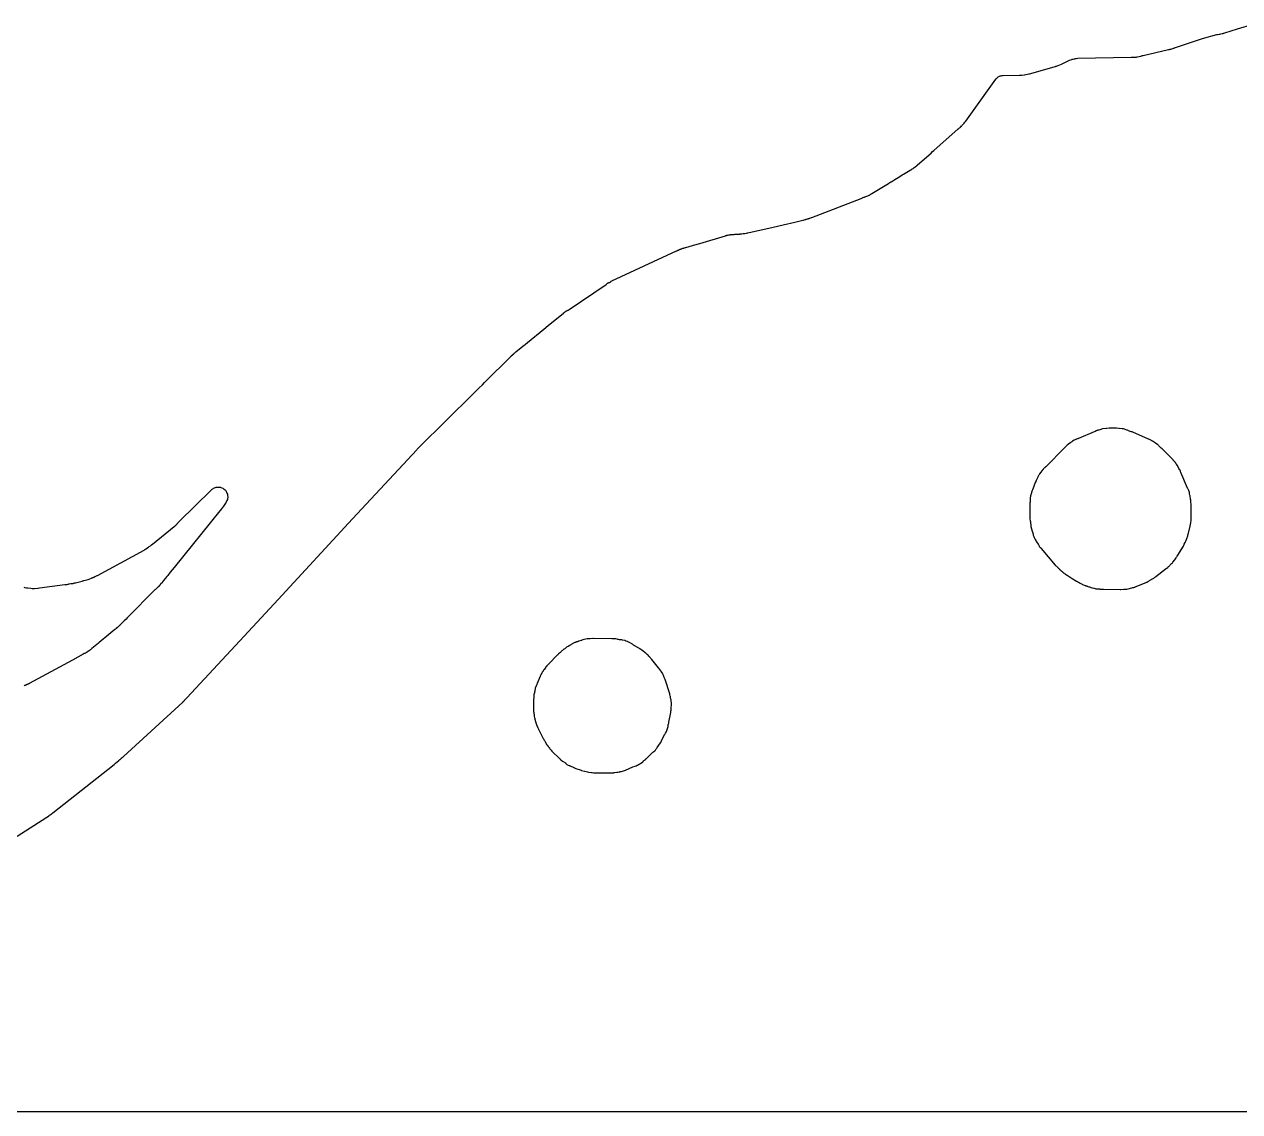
# Model space of a CAD drawing. Header units: millimetres. Extents: x 0 to 300, y 0 to 300.
# Drawn here: x 75.2 to 150.5, y -0.1 to 67.3 of the extents above; entities that cross this region are included whole.
import ezdxf

# ---------------------------------------------------------------- set-up
doc = ezdxf.new("R2010")
doc.units = ezdxf.units.MM
doc.layers.add('CUT', color=7, linetype='CONTINUOUS')

msp = doc.modelspace()

# ---------------------------------------------------------------- linework, layer by layer
at = {"layer": 'CUT'}
for points in [[(74.79, 17.01), (76.63, 18.18), (76.68, 18.22), (76.75, 18.27), (76.77, 18.29), (76.8, 18.31), (76.83, 18.33), (76.84, 18.33), (76.85, 18.34), (76.86, 18.35), (76.87, 18.35), (76.92, 18.38), (76.93, 18.4), (76.94, 18.4), (76.95, 18.41), (76.96, 18.41), (76.98, 18.43), (76.98, 18.44), (76.99, 18.44), (77.01, 18.46), (80.81, 21.46), (80.86, 21.51), (80.87, 21.52), (80.89, 21.54), (80.9, 21.54), (80.91, 21.55), (80.97, 21.59), (80.98, 21.6), (80.98, 21.61), (81.09, 21.7), (81.1, 21.71), (81.11, 21.71), (81.12, 21.72), (81.13, 21.73), (81.13, 21.74), (81.14, 21.75), (81.16, 21.77), (81.17, 21.77), (81.19, 21.79), (81.23, 21.83), (81.25, 21.85), (81.26, 21.86), (81.27, 21.86), (81.28, 21.87), (81.3, 21.88), (81.31, 21.89), (81.35, 21.92), (81.39, 21.95), (85.05, 25.31), (85.06, 25.33), (85.09, 25.36), (85.1, 25.36), (85.11, 25.37), (85.13, 25.39), (85.14, 25.4), (85.15, 25.41), (85.16, 25.43), (85.28, 25.55), (85.29, 25.55), (85.31, 25.57), (88.86, 29.4), (90.96, 31.67), (95.57, 36.66), (99.54, 40.94), (99.57, 40.97), (99.58, 40.98), (99.59, 40.99), (99.59, 41), (99.6, 41), (99.62, 41.02), (99.63, 41.04), (99.7, 41.11), (103.03, 44.4), (103.39, 44.75), (103.61, 44.97), (103.74, 45.1), (105.39, 46.73), (105.39, 46.74), (105.41, 46.76), (105.42, 46.77), (105.45, 46.8), (105.46, 46.8), (105.47, 46.81), (105.48, 46.82), (105.49, 46.83), (105.49, 46.84), (105.5, 46.84), (105.5, 46.85), (105.51, 46.85), (105.52, 46.86), (105.53, 46.87), (105.54, 46.87), (105.54, 46.88), (105.55, 46.89), (105.56, 46.89), (105.56, 46.9), (105.57, 46.91), (105.58, 46.91), (105.59, 46.92), (105.6, 46.93), (105.61, 46.94), (105.62, 46.95), (105.63, 46.95), (105.64, 46.96), (105.69, 47), (106.12, 47.35), (106.19, 47.41), (106.2, 47.42), (106.26, 47.47), (106.27, 47.47), (106.29, 47.49), (106.4, 47.58), (107.42, 48.42), (107.69, 48.64), (108.64, 49.41), (108.64, 49.42), (108.65, 49.43), (108.66, 49.43), (108.67, 49.44), (108.68, 49.45), (108.69, 49.45), (108.7, 49.46), (108.7, 49.47), (108.71, 49.47), (108.72, 49.47), (108.72, 49.48), (108.73, 49.48), (108.73, 49.49), (108.75, 49.5), (108.76, 49.5), (108.76, 49.51), (108.77, 49.52), (108.79, 49.53), (108.8, 49.53), (108.8, 49.54), (108.81, 49.54), (108.82, 49.54), (108.86, 49.56), (108.88, 49.57), (108.91, 49.59), (108.92, 49.59), (108.99, 49.63), (111.27, 51.18), (111.3, 51.2), (111.35, 51.24), (111.36, 51.25), (111.37, 51.25), (111.38, 51.26), (111.39, 51.26), (111.39, 51.27), (111.4, 51.27), (111.41, 51.28), (111.42, 51.29), (111.43, 51.29), (111.44, 51.3), (111.45, 51.3), (111.46, 51.31), (111.47, 51.31), (111.48, 51.31), (111.54, 51.34), (111.55, 51.35), (111.58, 51.37), (111.59, 51.38), (111.63, 51.4), (115.63, 53.26), (115.64, 53.26), (115.65, 53.26), (115.67, 53.27), (115.68, 53.28), (115.69, 53.29), (115.72, 53.3), (115.73, 53.3), (115.74, 53.31), (115.75, 53.31), (115.76, 53.32), (115.77, 53.32), (115.78, 53.32), (115.79, 53.33), (115.8, 53.33), (115.81, 53.34), (115.82, 53.34), (115.83, 53.35), (115.86, 53.36), (115.87, 53.36), (115.88, 53.37), (115.89, 53.37), (115.9, 53.37), (115.91, 53.38), (115.93, 53.39), (115.94, 53.39), (115.96, 53.39), (115.97, 53.4), (115.99, 53.41), (116.02, 53.42), (116.03, 53.42), (116.04, 53.42), (116.06, 53.43), (116.07, 53.43), (116.09, 53.43), (116.11, 53.44), (116.12, 53.44), (116.13, 53.44), (116.19, 53.46), (116.21, 53.47), (116.62, 53.59), (116.68, 53.61), (116.69, 53.61), (117.07, 53.72), (118.68, 54.2), (118.7, 54.21), (118.71, 54.22), (118.72, 54.22), (118.73, 54.22), (118.74, 54.22), (118.75, 54.23), (118.76, 54.23), (118.77, 54.23), (118.8, 54.23), (118.82, 54.24), (118.87, 54.25), (118.89, 54.26), (118.9, 54.26), (118.92, 54.26), (118.95, 54.26), (118.96, 54.26), (118.97, 54.27), (119, 54.27), (119.01, 54.27), (119.03, 54.27), (119.05, 54.27), (119.08, 54.27), (119.1, 54.28), (119.12, 54.28), (119.15, 54.28), (119.16, 54.28), (119.19, 54.28), (119.21, 54.28), (119.24, 54.29), (119.27, 54.29), (119.38, 54.3), (119.44, 54.3), (119.48, 54.3), (119.5, 54.3), (119.53, 54.3), (119.55, 54.3), (119.58, 54.31), (119.61, 54.31), (119.63, 54.31), (119.64, 54.31), (119.65, 54.31), (119.66, 54.31), (119.67, 54.31), (119.68, 54.31), (119.69, 54.32), (119.77, 54.33), (119.82, 54.33), (119.87, 54.34), (119.98, 54.36), (120.03, 54.37), (120.04, 54.37), (120.05, 54.37), (120.06, 54.37), (121.62, 54.73), (122.24, 54.87), (122.97, 55.04), (123.47, 55.16), (123.51, 55.17), (123.61, 55.21), (123.62, 55.21), (123.64, 55.21), (123.65, 55.21), (123.66, 55.22), (123.67, 55.22), (123.68, 55.22), (123.69, 55.22), (123.75, 55.24), (123.78, 55.25), (123.79, 55.25), (123.81, 55.26), (123.83, 55.27), (123.84, 55.27), (123.85, 55.27), (123.86, 55.28), (123.89, 55.29), (123.9, 55.29), (123.99, 55.32), (124.02, 55.33), (127.08, 56.51), (127.11, 56.52), (127.15, 56.54), (127.16, 56.55), (127.18, 56.56), (127.2, 56.57), (127.23, 56.58), (127.24, 56.58), (127.25, 56.58), (127.29, 56.59), (127.3, 56.6), (127.31, 56.6), (127.32, 56.61), (127.33, 56.61), (127.34, 56.61), (127.35, 56.62), (127.42, 56.64), (127.48, 56.66), (127.52, 56.68), (127.56, 56.7), (127.57, 56.71), (127.58, 56.71), (127.61, 56.73), (127.66, 56.76), (127.67, 56.77), (127.69, 56.79), (127.7, 56.8), (127.71, 56.8), (127.72, 56.8), (127.74, 56.81), (128.67, 57.38), (128.76, 57.44), (128.78, 57.46), (128.79, 57.46), (128.92, 57.54), (128.93, 57.54), (129.03, 57.6), (129.15, 57.68), (129.46, 57.87), (129.61, 57.96), (129.7, 58.01), (130.1, 58.25), (130.16, 58.28), (130.21, 58.31), (130.24, 58.33), (130.3, 58.37), (130.36, 58.42), (130.37, 58.43), (130.37, 58.44), (130.38, 58.44), (130.39, 58.45), (130.4, 58.45), (130.54, 58.56), (130.56, 58.58), (131.4, 59.32), (131.5, 59.41), (131.58, 59.48), (133.09, 60.81), (133.1, 60.82), (133.11, 60.82), (133.12, 60.83), (133.14, 60.85), (133.14, 60.86), (133.15, 60.86), (133.16, 60.87), (133.17, 60.87), (133.2, 60.9), (133.22, 60.92), (133.22, 60.93), (133.23, 60.94), (133.24, 60.95), (133.29, 61), (133.3, 61), (133.31, 61.01), (133.34, 61.04), (133.38, 61.08), (133.42, 61.13), (133.43, 61.14), (133.45, 61.17), (133.5, 61.24), (133.52, 61.26), (133.53, 61.27), (133.55, 61.3), (135.41, 63.9), (135.42, 63.91), (135.47, 63.96), (135.51, 64), (135.57, 64.03), (135.64, 64.07), (135.68, 64.09), (135.72, 64.1), (135.79, 64.11), (135.88, 64.12), (136.89, 64.14), (136.95, 64.14), (137.03, 64.15), (137.17, 64.17), (137.2, 64.17), (137.46, 64.22), (137.51, 64.23), (139.03, 64.65), (139.09, 64.67), (139.11, 64.68), (139.12, 64.68), (139.14, 64.69), (139.16, 64.69), (139.18, 64.7), (139.22, 64.71), (139.27, 64.73), (139.49, 64.83), (139.53, 64.84), (139.57, 64.86), (139.9, 65.03), (139.93, 65.04), (139.97, 65.06), (139.98, 65.06), (140.12, 65.12), (140.15, 65.13), (140.21, 65.14), (140.3, 65.16), (140.32, 65.17), (140.34, 65.17), (140.36, 65.18), (140.4, 65.18), (140.49, 65.19), (143.8, 65.25), (143.84, 65.25), (143.87, 65.25), (143.92, 65.25), (143.94, 65.25), (143.96, 65.25), (144.06, 65.26), (144.07, 65.26), (144.1, 65.26), (144.12, 65.26), (144.18, 65.27), (144.29, 65.29), (144.37, 65.31), (144.39, 65.32), (144.43, 65.33), (144.46, 65.34), (144.51, 65.35), (144.55, 65.36), (146.12, 65.73), (146.17, 65.74), (146.18, 65.74), (146.2, 65.75), (146.24, 65.76), (146.25, 65.76), (146.38, 65.8), (146.44, 65.82), (146.46, 65.83), (146.47, 65.83), (146.48, 65.83), (146.5, 65.84), (146.55, 65.85), (147.96, 66.33), (147.97, 66.33), (148.03, 66.35), (148.1, 66.37), (148.16, 66.39), (148.22, 66.41), (149.1, 66.65), (149.11, 66.65), (149.14, 66.66), (149.25, 66.68), (149.28, 66.68), (149.3, 66.69), (149.36, 66.7), (149.43, 66.72), (149.46, 66.73), (149.48, 66.73), (149.49, 66.73), (149.52, 66.74), (149.54, 66.74), (149.61, 66.76), (150.38, 67.01), (151.36, 67.29)], [(75.21, 32.43), (75.25, 32.42), (75.29, 32.41), (75.37, 32.39), (75.44, 32.39), (75.46, 32.39), (75.64, 32.37), (75.72, 32.36), (75.82, 32.36), (75.87, 32.36), (76.08, 32.38), (76.1, 32.38), (76.18, 32.39), (77.74, 32.59), (77.82, 32.6), (77.84, 32.6), (77.86, 32.6), (77.9, 32.6), (77.96, 32.61), (77.97, 32.62), (78, 32.63), (78.01, 32.63), (78.12, 32.65), (78.15, 32.65), (78.2, 32.66), (78.26, 32.67), (78.27, 32.68), (78.3, 32.69), (78.31, 32.69), (78.32, 32.69), (78.33, 32.69), (78.37, 32.7), (78.41, 32.71), (78.81, 32.81), (78.87, 32.82), (78.89, 32.83), (78.92, 32.84), (79.02, 32.86), (79.19, 32.91), (79.25, 32.93), (79.3, 32.95), (79.4, 33), (79.42, 33.01), (79.45, 33.02), (79.48, 33.03), (79.51, 33.04), (79.53, 33.05), (79.55, 33.06), (79.56, 33.06), (79.57, 33.07), (79.61, 33.08), (79.62, 33.09), (79.63, 33.09), (79.67, 33.11), (79.75, 33.15), (79.77, 33.16), (82.65, 34.73), (82.71, 34.77), (82.76, 34.81), (82.93, 34.92), (82.98, 34.95), (83.02, 34.97), (83.06, 35), (83.12, 35.06), (83.13, 35.06), (83.15, 35.08), (83.16, 35.1), (83.17, 35.1), (84.51, 36.2), (84.62, 36.28), (84.68, 36.34), (84.7, 36.36), (84.71, 36.37), (84.73, 36.38), (84.75, 36.41), (84.77, 36.43), (84.78, 36.44), (84.79, 36.46), (84.81, 36.48), (84.83, 36.49), (86.81, 38.44), (86.87, 38.5), (86.92, 38.53), (86.96, 38.56), (87.02, 38.58), (87.08, 38.61), (87.11, 38.62), (87.18, 38.62), (87.24, 38.63), (87.38, 38.62), (87.41, 38.61), (87.47, 38.58), (87.53, 38.56), (87.57, 38.53), (87.62, 38.5), (87.67, 38.46), (87.71, 38.41), (87.74, 38.36), (87.77, 38.32), (87.79, 38.26), (87.82, 38.2), (87.83, 38.17), (87.83, 38.1), (87.84, 38.01), (87.84, 37.97), (87.83, 37.93), (87.82, 37.87), (87.79, 37.81), (87.77, 37.76), (87.77, 37.75), (87.73, 37.69), (87.57, 37.44), (87.54, 37.39), (87.53, 37.38), (87.52, 37.37), (87.51, 37.36), (87.5, 37.34), (87.49, 37.33), (87.48, 37.32), (87.48, 37.31), (87.47, 37.3), (87.47, 37.29), (87.46, 37.29), (87.45, 37.28), (87.45, 37.27), (87.44, 37.26), (87.43, 37.26), (87.39, 37.21), (87.39, 37.2), (87.38, 37.19), (87.34, 37.16), (84.51, 33.65), (84.28, 33.37), (84.12, 33.16), (84.06, 33.09), (83.86, 32.84), (83.8, 32.76), (83.77, 32.72), (83.77, 32.71), (83.7, 32.64), (83.66, 32.6), (83.65, 32.59), (83.65, 32.58), (83.64, 32.57), (83.63, 32.55), (83.61, 32.53), (83.6, 32.52), (83.59, 32.52), (83.58, 32.5), (83.57, 32.49), (83.57, 32.48), (83.56, 32.48), (83.56, 32.47), (83.55, 32.47), (83.54, 32.46), (83.53, 32.45), (83.52, 32.44), (83.51, 32.44), (83.49, 32.42), (83.43, 32.36), (83.4, 32.33), (83.36, 32.29), (83.33, 32.26), (81.65, 30.57), (81.61, 30.53), (81.54, 30.46), (81.42, 30.34), (81.18, 30.1), (81.17, 30.09), (81.15, 30.07), (81.11, 30.03), (81.1, 30.02), (81.09, 30.01), (81.08, 30), (81.07, 30), (81.06, 29.99), (81.05, 29.98), (81.05, 29.97), (81.04, 29.97), (81.03, 29.96), (81.02, 29.95), (81, 29.94), (81, 29.93), (80.93, 29.87), (80.92, 29.86), (80.9, 29.85), (80.88, 29.84), (80.85, 29.81), (80.48, 29.51), (79.87, 29.01), (79.83, 28.97), (79.42, 28.63), (79.38, 28.59), (79.37, 28.59), (79.35, 28.57), (79.32, 28.55), (79.3, 28.54), (79.3, 28.53), (79.29, 28.52), (79.27, 28.51), (79.26, 28.5), (79.24, 28.49), (79.22, 28.47), (79.21, 28.47), (79.2, 28.46), (79.19, 28.45), (79.17, 28.44), (79.16, 28.44), (79.16, 28.43), (79.15, 28.43), (79.14, 28.42), (79.12, 28.4), (79.11, 28.4), (79.1, 28.39), (79.09, 28.39), (79.07, 28.38), (79.06, 28.37), (79.05, 28.36), (79.04, 28.36), (79.03, 28.35), (78.99, 28.33), (78.96, 28.32), (78.95, 28.32), (78.88, 28.28), (78.22, 27.92), (75.54, 26.46), (75.53, 26.45), (75.52, 26.45), (75.51, 26.44), (75.5, 26.44), (75.49, 26.44), (75.48, 26.43), (75.47, 26.43), (75.46, 26.42), (75.45, 26.42), (75.44, 26.41), (75.4, 26.4), (75.39, 26.39), (75.35, 26.38), (75.34, 26.37), (75.33, 26.37), (75.31, 26.36), (75.29, 26.35), (75.28, 26.35), (75.27, 26.35), (75.26, 26.34), (75.25, 26.34), (75.24, 26.34), (75.22, 26.33)], [(299.43, -0.05), (0.57, -0.05)]]:
    msp.add_lwpolyline(points, dxfattribs=at)
for points in [[(137.56, 36.49), (137.56, 36.48), (137.56, 36.47), (137.56, 36.44), (137.56, 36.43), (137.57, 36.37), (137.58, 36.34), (137.58, 36.33), (137.58, 36.32), (137.58, 36.31), (137.58, 36.3), (137.58, 36.26), (137.59, 36.19), (137.62, 36.05), (137.63, 36.04), (137.63, 36.02), (137.64, 36.01), (137.64, 36), (137.64, 35.99), (137.64, 35.98), (137.65, 35.96), (137.65, 35.94), (137.66, 35.92), (137.67, 35.89), (137.68, 35.87), (137.69, 35.83), (137.7, 35.81), (137.7, 35.8), (137.71, 35.79), (137.71, 35.78), (137.71, 35.77), (137.71, 35.76), (137.71, 35.75), (137.72, 35.74), (137.72, 35.72), (137.72, 35.71), (137.73, 35.66), (137.75, 35.61), (137.77, 35.57), (137.77, 35.56), (137.79, 35.52), (137.8, 35.5), (137.81, 35.47), (137.83, 35.42), (137.85, 35.38), (137.89, 35.33), (137.89, 35.32), (137.9, 35.31), (137.9, 35.3), (137.91, 35.29), (137.93, 35.27), (137.93, 35.26), (137.93, 35.25), (138.03, 35.1), (138.03, 35.09), (138.04, 35.09), (138.04, 35.08), (138.05, 35.07), (138.05, 35.06), (138.06, 35.06), (138.06, 35.05), (138.07, 35.04), (138.07, 35.03), (138.1, 34.99), (138.1, 34.98), (138.13, 34.93), (138.14, 34.92), (138.17, 34.89), (138.19, 34.88), (138.2, 34.87), (138.21, 34.86), (138.22, 34.85), (138.22, 34.83), (139.1, 33.79), (139.14, 33.76), (139.17, 33.73), (139.19, 33.71), (139.23, 33.68), (139.26, 33.65), (139.27, 33.63), (139.28, 33.61), (139.3, 33.6), (139.31, 33.59), (139.32, 33.58), (139.33, 33.57), (139.34, 33.55), (139.38, 33.52), (139.39, 33.51), (139.4, 33.5), (139.44, 33.46), (139.48, 33.43), (139.5, 33.42), (139.52, 33.4), (139.53, 33.39), (139.54, 33.39), (139.55, 33.38), (139.57, 33.36), (139.58, 33.35), (139.59, 33.34), (139.63, 33.3), (139.64, 33.3), (139.66, 33.29), (139.69, 33.26), (139.72, 33.24), (139.73, 33.24), (139.74, 33.23), (139.76, 33.21), (139.77, 33.21), (139.78, 33.21), (139.78, 33.2), (139.79, 33.2), (139.8, 33.19), (139.81, 33.18), (139.82, 33.18), (139.83, 33.17), (139.85, 33.15), (139.86, 33.15), (139.88, 33.14), (139.9, 33.13), (140.15, 32.97), (140.42, 32.81), (140.46, 32.78), (140.47, 32.78), (140.49, 32.77), (140.51, 32.75), (140.52, 32.75), (140.56, 32.73), (140.57, 32.72), (140.63, 32.68), (140.68, 32.66), (140.69, 32.66), (140.73, 32.63), (140.77, 32.61), (140.79, 32.6), (140.94, 32.54), (140.95, 32.54), (140.97, 32.53), (140.99, 32.52), (141.03, 32.51), (141.04, 32.51), (141.06, 32.5), (141.07, 32.5), (141.09, 32.49), (141.1, 32.49), (141.12, 32.48), (141.18, 32.46), (141.21, 32.45), (141.27, 32.43), (141.31, 32.42), (141.32, 32.42), (141.38, 32.4), (141.39, 32.4), (141.48, 32.38), (141.49, 32.38), (141.5, 32.37), (141.56, 32.35), (141.62, 32.34), (141.68, 32.34), (141.69, 32.34), (141.7, 32.34), (141.81, 32.32), (141.82, 32.32), (141.83, 32.32), (141.86, 32.31), (141.87, 32.31), (141.88, 32.31), (141.89, 32.31), (141.9, 32.31), (141.91, 32.31), (141.93, 32.3), (141.99, 32.3), (142, 32.3), (142.04, 32.3), (142.08, 32.3), (142.09, 32.3), (143.11, 32.29), (143.15, 32.29), (143.34, 32.3), (143.38, 32.3), (143.45, 32.31), (143.46, 32.31), (143.53, 32.31), (143.61, 32.33), (143.85, 32.39), (143.91, 32.41), (143.92, 32.41), (143.93, 32.41), (143.94, 32.42), (143.96, 32.42), (144.02, 32.44), (144.03, 32.45), (144.07, 32.46), (144.11, 32.47), (144.67, 32.7), (144.71, 32.72), (144.72, 32.73), (144.75, 32.74), (144.77, 32.75), (144.78, 32.75), (144.82, 32.77), (144.83, 32.77), (144.87, 32.8), (144.92, 32.83), (144.94, 32.84), (145.07, 32.93), (145.09, 32.94), (145.11, 32.95), (145.12, 32.95), (145.17, 32.97), (145.21, 33), (145.25, 33.03), (145.28, 33.06), (145.29, 33.06), (145.33, 33.09), (145.99, 33.61), (146, 33.62), (146.06, 33.66), (146.1, 33.7), (146.13, 33.72), (146.13, 33.73), (146.15, 33.74), (146.19, 33.78), (146.22, 33.81), (146.26, 33.85), (146.3, 33.9), (146.35, 33.95), (146.38, 33.98), (146.51, 34.13), (146.55, 34.18), (146.58, 34.24), (146.61, 34.29), (146.62, 34.31), (146.65, 34.36), (146.69, 34.41), (147.03, 34.98), (147.06, 35.04), (147.08, 35.1), (147.14, 35.2), (147.16, 35.24), (147.19, 35.29), (147.21, 35.34), (147.21, 35.35), (147.23, 35.39), (147.23, 35.4), (147.24, 35.42), (147.24, 35.43), (147.24, 35.44), (147.3, 35.61), (147.31, 35.65), (147.31, 35.67), (147.32, 35.69), (147.32, 35.7), (147.33, 35.74), (147.34, 35.77), (147.34, 35.78), (147.45, 36.21), (147.46, 36.26), (147.47, 36.31), (147.49, 36.42), (147.5, 36.46), (147.51, 36.55), (147.51, 36.62), (147.51, 36.69), (147.52, 36.82), (147.52, 36.87), (147.51, 37.54), (147.51, 37.6), (147.5, 37.68), (147.49, 37.74), (147.49, 37.75), (147.49, 37.79), (147.49, 37.83), (147.48, 37.88), (147.45, 38.08), (147.44, 38.13), (147.42, 38.22), (147.42, 38.24), (147.41, 38.3), (147.39, 38.35), (147.37, 38.41), (147.35, 38.46), (147.32, 38.5), (147.32, 38.51), (147.31, 38.53), (147.29, 38.56), (146.87, 39.54), (146.86, 39.58), (146.85, 39.61), (146.83, 39.67), (146.79, 39.73), (146.76, 39.78), (146.66, 39.96), (146.65, 39.98), (146.6, 40.05), (146.58, 40.08), (146.57, 40.1), (146.54, 40.15), (146.5, 40.2), (146.46, 40.24), (146.45, 40.25), (146.43, 40.28), (146.4, 40.3), (146.4, 40.31), (146.36, 40.35), (145.77, 40.95), (145.76, 40.95), (145.74, 40.97), (145.71, 41.01), (145.66, 41.05), (145.5, 41.2), (145.47, 41.24), (145.43, 41.27), (145.33, 41.34), (145.32, 41.35), (145.28, 41.38), (145.25, 41.4), (145.22, 41.42), (145.16, 41.46), (145.13, 41.47), (145.12, 41.48), (145.09, 41.49), (145.08, 41.5), (145.07, 41.5), (145.06, 41.51), (144.89, 41.59), (144.87, 41.6), (143.9, 42.03), (143.86, 42.05), (143.81, 42.06), (143.79, 42.06), (143.64, 42.11), (143.64, 42.12), (143.62, 42.13), (143.57, 42.15), (143.52, 42.16), (143.43, 42.19), (143.38, 42.21), (143.32, 42.23), (143.25, 42.24), (143.24, 42.24), (143.06, 42.26), (143.03, 42.26), (142.88, 42.27), (142.84, 42.27), (142.48, 42.27), (142.44, 42.27), (142.3, 42.26), (142.27, 42.26), (142.03, 42.23), (141.97, 42.22), (141.92, 42.2), (141.86, 42.18), (141.85, 42.18), (141.8, 42.16), (141.78, 42.16), (141.74, 42.15), (141.7, 42.14), (141.68, 42.13), (141.65, 42.12), (141.62, 42.11), (141.57, 42.08), (141.51, 42.05), (140.53, 41.64), (140.52, 41.63), (140.49, 41.62), (140.47, 41.62), (140.42, 41.6), (140.41, 41.6), (140.37, 41.58), (140.36, 41.58), (140.32, 41.56), (140.27, 41.53), (140.17, 41.47), (140.15, 41.46), (140.12, 41.44), (140.08, 41.41), (140.07, 41.4), (139.91, 41.28), (139.89, 41.27), (139.84, 41.23), (139.8, 41.19), (139.76, 41.15), (139.71, 41.1), (139.69, 41.08), (138.51, 39.89), (138.5, 39.88), (138.47, 39.85), (138.46, 39.85), (138.45, 39.84), (138.42, 39.81), (138.4, 39.8), (138.36, 39.76), (138.34, 39.72), (138.33, 39.71), (138.33, 39.7), (138.32, 39.7), (138.31, 39.69), (138.31, 39.68), (138.29, 39.66), (138.28, 39.66), (138.18, 39.53), (138.15, 39.47), (138.13, 39.45), (138.12, 39.43), (138.09, 39.39), (138.06, 39.34), (138.02, 39.26), (138.01, 39.24), (137.92, 39.04), (137.92, 39.03), (137.92, 39.02), (137.9, 38.99), (137.89, 38.98), (137.89, 38.97), (137.86, 38.92), (137.77, 38.68), (137.76, 38.66), (137.76, 38.65), (137.75, 38.63), (137.74, 38.62), (137.74, 38.6), (137.73, 38.58), (137.72, 38.57), (137.72, 38.56), (137.72, 38.55), (137.7, 38.53), (137.68, 38.47), (137.66, 38.41), (137.65, 38.38), (137.65, 38.37), (137.65, 38.36), (137.64, 38.34), (137.64, 38.33), (137.63, 38.32), (137.63, 38.31), (137.62, 38.27), (137.62, 38.26), (137.61, 38.26), (137.6, 38.21), (137.6, 38.2), (137.59, 38.16), (137.59, 38.15), (137.57, 38.09), (137.56, 38.04), (137.56, 38.02), (137.55, 37.99), (137.55, 37.98), (137.55, 37.97), (137.55, 37.95), (137.54, 37.94), (137.54, 37.93), (137.54, 37.92), (137.54, 37.91), (137.54, 37.86), (137.54, 37.84), (137.54, 37.8), (137.54, 37.78), (137.54, 37.77), (137.54, 37.76), (137.54, 37.73), (137.54, 37.7), (137.54, 37.69), (137.53, 37.68), (137.53, 37.66), (137.53, 37.62), (137.53, 37.6), (137.53, 37.57), (137.53, 37.56), (137.53, 37.53), (137.53, 37.5), (137.53, 36.71), (137.53, 36.64), (137.55, 36.57), (137.55, 36.56), (137.55, 36.55), (137.55, 36.51), (137.56, 36.51)], [(106.82, 24.5), (106.82, 24.49), (106.82, 24.42), (106.84, 24.34), (106.85, 24.33), (106.85, 24.31), (106.85, 24.3), (106.85, 24.29), (106.86, 24.28), (106.86, 24.27), (106.86, 24.26), (106.86, 24.24), (106.86, 24.23), (106.87, 24.22), (106.88, 24.19), (106.88, 24.18), (106.88, 24.17), (106.89, 24.14), (106.9, 24.13), (106.9, 24.12), (106.91, 24.11), (106.91, 24.1), (106.92, 24.08), (106.92, 24.07), (106.92, 24.06), (106.93, 24.04), (106.95, 23.97), (106.95, 23.96), (106.96, 23.95), (106.96, 23.93), (106.99, 23.87), (107.01, 23.8), (107.02, 23.79), (107.03, 23.75), (107.04, 23.74), (107.04, 23.73), (107.05, 23.72), (107.06, 23.71), (107.06, 23.7), (107.08, 23.65), (107.09, 23.63), (107.09, 23.62), (107.1, 23.6), (107.37, 23.06), (107.41, 23.01), (107.41, 23), (107.42, 22.98), (107.43, 22.95), (107.45, 22.93), (107.47, 22.89), (107.49, 22.87), (107.59, 22.69), (107.61, 22.67), (107.62, 22.64), (107.68, 22.56), (107.72, 22.52), (107.72, 22.51), (107.73, 22.5), (107.74, 22.5), (107.74, 22.49), (107.75, 22.48), (107.76, 22.48), (107.76, 22.47), (107.78, 22.43), (107.82, 22.39), (107.84, 22.38), (107.86, 22.36), (107.86, 22.35), (107.87, 22.33), (107.91, 22.28), (107.95, 22.24), (108.36, 21.84), (108.4, 21.81), (108.4, 21.8), (108.42, 21.8), (108.43, 21.79), (108.45, 21.77), (108.48, 21.75), (108.48, 21.74), (108.58, 21.66), (108.61, 21.64), (108.75, 21.55), (108.76, 21.54), (108.78, 21.52), (108.8, 21.5), (108.81, 21.5), (108.85, 21.46), (108.88, 21.44), (108.93, 21.41), (108.98, 21.39), (109.03, 21.38), (109.03, 21.37), (109.04, 21.37), (109.09, 21.35), (109.24, 21.28), (109.28, 21.26), (109.3, 21.25), (109.32, 21.24), (109.39, 21.21), (109.73, 21.09), (109.76, 21.08), (109.93, 21.03), (109.96, 21.03), (110.13, 20.99), (110.19, 20.98), (110.37, 20.96), (110.4, 20.95), (110.41, 20.95), (110.42, 20.95), (110.49, 20.93), (110.56, 20.93), (111.57, 20.93), (111.62, 20.93), (111.7, 20.94), (111.71, 20.94), (111.75, 20.94), (111.75, 20.95), (111.79, 20.95), (111.93, 20.97), (111.94, 20.97), (112.01, 20.97), (112.09, 20.99), (112.12, 21), (112.15, 21.01), (112.18, 21.01), (112.21, 21.02), (112.23, 21.02), (112.28, 21.04), (112.47, 21.11), (112.48, 21.11), (112.94, 21.3), (113.07, 21.34), (113.14, 21.37), (113.2, 21.41), (113.21, 21.41), (113.33, 21.48), (113.4, 21.52), (113.54, 21.62), (113.58, 21.65), (113.58, 21.66), (113.59, 21.66), (113.6, 21.67), (113.62, 21.69), (113.65, 21.71), (113.69, 21.75), (113.71, 21.77), (113.72, 21.78), (113.74, 21.8), (113.75, 21.81), (114.03, 22.08), (114.05, 22.1), (114.1, 22.15), (114.14, 22.19), (114.15, 22.19), (114.17, 22.21), (114.19, 22.22), (114.24, 22.26), (114.29, 22.3), (114.33, 22.34), (114.36, 22.39), (114.38, 22.42), (114.4, 22.44), (114.4, 22.45), (114.41, 22.46), (114.42, 22.46), (114.44, 22.5), (114.55, 22.65), (114.59, 22.7), (114.66, 22.82), (114.68, 22.85), (114.69, 22.87), (114.7, 22.89), (114.71, 22.91), (114.9, 23.3), (114.91, 23.31), (114.95, 23.39), (114.96, 23.4), (114.99, 23.45), (115.01, 23.5), (115.03, 23.56), (115.09, 23.75), (115.11, 23.81), (115.12, 23.87), (115.12, 23.9), (115.12, 23.92), (115.13, 23.94), (115.14, 23.96), (115.16, 24.01), (115.17, 24.07), (115.28, 24.68), (115.28, 24.71), (115.29, 24.74), (115.29, 24.75), (115.3, 24.81), (115.31, 24.86), (115.31, 24.91), (115.31, 24.97), (115.32, 25.16), (115.32, 25.19), (115.32, 25.24), (115.32, 25.3), (115.31, 25.33), (115.31, 25.36), (115.31, 25.39), (115.3, 25.45), (115.29, 25.49), (115.27, 25.6), (115.27, 25.63), (115.26, 25.65), (115.25, 25.71), (115.23, 25.78), (115.23, 25.81), (115.22, 25.83), (115.22, 25.84), (115.21, 25.87), (115.21, 25.89), (115.19, 25.96), (114.98, 26.59), (114.96, 26.65), (114.95, 26.67), (114.94, 26.69), (114.94, 26.7), (114.93, 26.71), (114.88, 26.84), (114.88, 26.85), (114.86, 26.9), (114.82, 26.97), (114.82, 26.98), (114.8, 27.01), (114.79, 27.04), (114.78, 27.05), (114.76, 27.1), (114.69, 27.21), (114.66, 27.25), (114.54, 27.41), (114.53, 27.43), (114.1, 27.96), (114.08, 27.98), (114.05, 28.01), (114.02, 28.05), (114.01, 28.06), (114, 28.07), (113.92, 28.17), (113.88, 28.22), (113.83, 28.26), (113.82, 28.27), (113.78, 28.31), (113.73, 28.35), (113.7, 28.37), (113.55, 28.49), (113.51, 28.52), (113.41, 28.59), (113.39, 28.6), (113.36, 28.62), (113.34, 28.63), (113.31, 28.65), (113.3, 28.65), (112.97, 28.85), (112.95, 28.87), (112.91, 28.9), (112.86, 28.93), (112.73, 29), (112.68, 29.02), (112.67, 29.02), (112.63, 29.04), (112.59, 29.06), (112.57, 29.06), (112.5, 29.09), (112.43, 29.12), (112.29, 29.16), (112.24, 29.17), (112.19, 29.18), (112.14, 29.18), (112.13, 29.18), (112.11, 29.18), (112.04, 29.19), (112.01, 29.2), (111.95, 29.22), (111.88, 29.23), (111.82, 29.23), (111.73, 29.24), (111.68, 29.24), (111.62, 29.24), (110.5, 29.25), (110.49, 29.25), (110.46, 29.25), (110.45, 29.25), (110.28, 29.24), (110.27, 29.24), (110.25, 29.24), (110.24, 29.24), (110.23, 29.24), (110.22, 29.24), (110.18, 29.24), (110.17, 29.24), (110.12, 29.23), (110.11, 29.23), (110.02, 29.21), (110.01, 29.21), (109.9, 29.19), (109.89, 29.19), (109.84, 29.18), (109.83, 29.18), (109.78, 29.16), (109.77, 29.16), (109.74, 29.14), (109.73, 29.14), (109.72, 29.13), (109.58, 29.08), (109.57, 29.08), (109.56, 29.07), (109.55, 29.07), (109.54, 29.07), (109.53, 29.07), (109.5, 29.05), (109.49, 29.05), (109.48, 29.05), (109.47, 29.04), (109.46, 29.04), (109.45, 29.04), (109.44, 29.04), (109.43, 29.03), (109.42, 29.03), (109.4, 29.02), (109.39, 29.02), (109.38, 29.01), (109.37, 29.01), (109.35, 29), (109.34, 29), (109.3, 28.98), (109.29, 28.98), (109.17, 28.92), (109.16, 28.91), (109.11, 28.88), (109.09, 28.87), (109.04, 28.84), (109.03, 28.83), (108.92, 28.76), (108.91, 28.76), (108.86, 28.74), (108.83, 28.71), (108.82, 28.71), (108.77, 28.68), (108.73, 28.64), (108.71, 28.62), (108.68, 28.6), (108.66, 28.59), (108.65, 28.59), (108.65, 28.58), (108.63, 28.57), (108.61, 28.56), (108.57, 28.52), (108.54, 28.5), (108.52, 28.47), (108.51, 28.46), (108.48, 28.43), (108.44, 28.39), (108.41, 28.36), (108.39, 28.35), (108.33, 28.3), (108.3, 28.26), (108.28, 28.24), (108.27, 28.24), (107.73, 27.68), (107.71, 27.66), (107.7, 27.65), (107.68, 27.64), (107.65, 27.61), (107.64, 27.6), (107.61, 27.57), (107.6, 27.55), (107.59, 27.54), (107.59, 27.53), (107.58, 27.53), (107.57, 27.52), (107.57, 27.51), (107.56, 27.5), (107.55, 27.49), (107.55, 27.48), (107.54, 27.47), (107.53, 27.47), (107.53, 27.46), (107.52, 27.44), (107.43, 27.34), (107.41, 27.31), (107.4, 27.29), (107.4, 27.28), (107.39, 27.27), (107.38, 27.26), (107.37, 27.24), (107.36, 27.22), (107.35, 27.21), (107.34, 27.2), (107.32, 27.16), (107.31, 27.15), (107.29, 27.11), (107.29, 27.1), (107.27, 27.07), (107.26, 27.06), (107.26, 27.05), (107.26, 27.04), (107.25, 27.03), (107.24, 27.02), (107.24, 27.01), (107.23, 27.01), (107.23, 27), (107.22, 26.99), (107.21, 26.97), (107.21, 26.96), (107.2, 26.93), (107.19, 26.92), (107.19, 26.91), (107.18, 26.89), (107.18, 26.88), (107.17, 26.87), (107.17, 26.86), (107.16, 26.85), (107.15, 26.83), (107.14, 26.81), (107.01, 26.47), (106.99, 26.43), (106.98, 26.4), (106.98, 26.39), (106.96, 26.37), (106.95, 26.33), (106.94, 26.29), (106.93, 26.28), (106.91, 26.23), (106.89, 26.17), (106.87, 26.1), (106.86, 26.06), (106.85, 26.01), (106.85, 25.98), (106.84, 25.95), (106.84, 25.94), (106.84, 25.93), (106.83, 25.9), (106.83, 25.89), (106.83, 25.88), (106.83, 25.87), (106.82, 25.85), (106.81, 25.84), (106.8, 25.79), (106.79, 25.74), (106.79, 25.68), (106.79, 25.6), (106.78, 25.46), (106.78, 25.42), (106.78, 25.4), (106.78, 25.36), (106.78, 24.8), (106.78, 24.73), (106.79, 24.68), (106.79, 24.67), (106.8, 24.67), (106.8, 24.66), (106.8, 24.65), (106.8, 24.64), (106.8, 24.6), (106.81, 24.54)]]:
    msp.add_lwpolyline(points, close=True, dxfattribs=at)

doc.saveas('drawing.dxf')
